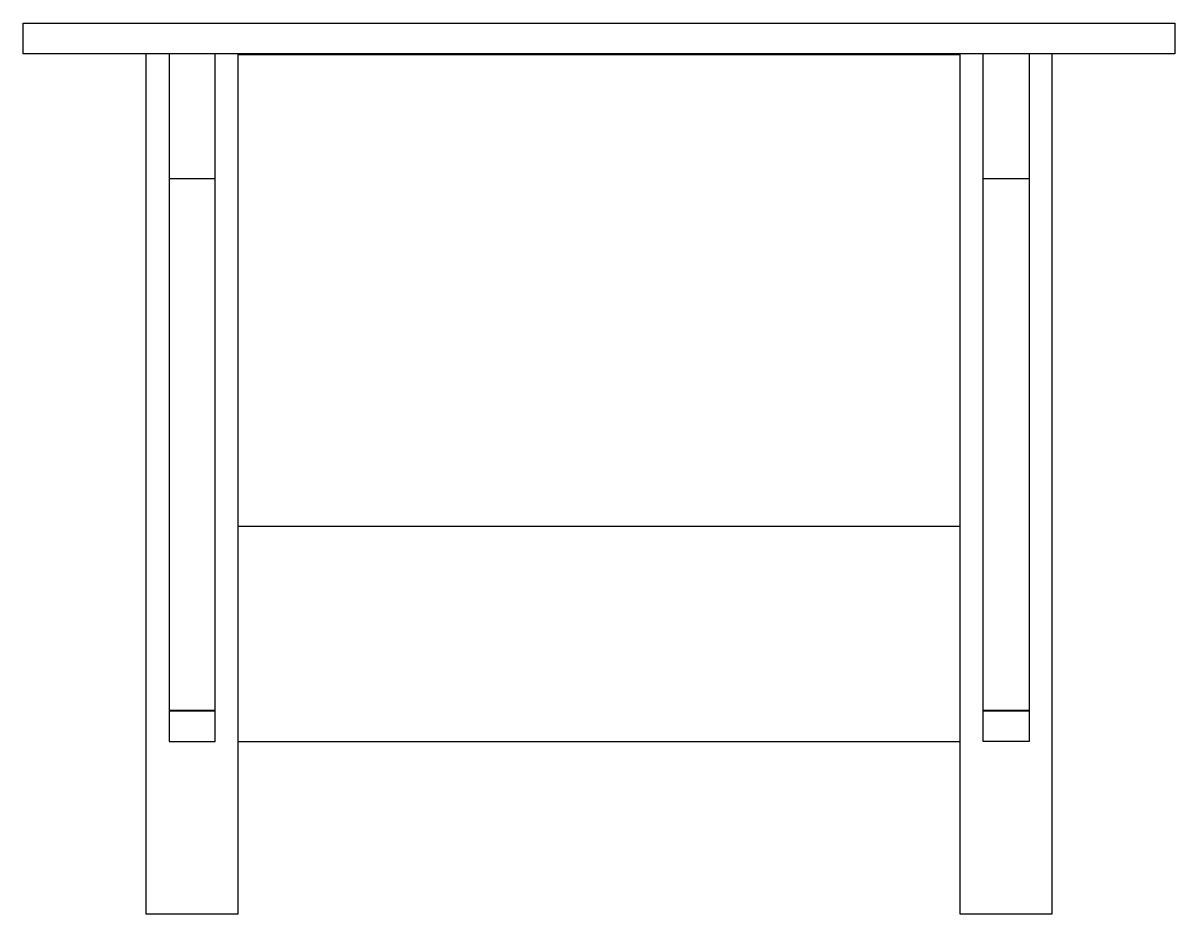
# Model space of a CAD drawing. Extents: x 0 to 0.953, y 0 to 0.737.
import ezdxf

# ---------------------------------------------------------------- set-up
doc = ezdxf.new("R2010")
doc.units = 0
doc.layers.get('0').update_dxf_attribs({"linetype": 'CONTINUOUS'})

msp = doc.modelspace()

# ---------------------------------------------------------------- linework, layer by layer
at = {"color": 7, "linetype": 'CONTINUOUS'}
for p, q in [((0, 0.71123), (0, 0.73661)), ((0, 0.73661), (0.95257, 0.73661)), ((0.95257, 0.73661), (0.95257, 0.71123)), ((0.95257, 0.71123), (0, 0.71123)), ((0.10168, 0.71123), (0.10168, 0)), ((0.12078, 0.71123), (0.12078, 0.14267)), ((0.15886, 0.14267), (0.15886, 0.71123)), ((0.17782, 0), (0.17782, 0.71123)), ((0.17782, 0.71062), (0.77474, 0.71062)), ((0.77474, 0.71123), (0.77474, 0)), ((0.79385, 0.14267), (0.79385, 0.71123)), ((0.83193, 0.71123), (0.83193, 0.14267)), ((0.85104, 0), (0.85104, 0.71123)), ((0.15886, 0.60786), (0.12078, 0.60786)), ((0.83193, 0.60786), (0.79385, 0.60786)), ((0.77474, 0.32043), (0.17782, 0.32043)), ((0.15886, 0.16822), (0.12078, 0.16822)), ((0.12078, 0.16822), (0.12078, 0.16796)), ((0.12078, 0.16796), (0.15886, 0.16796)), ((0.83193, 0.16822), (0.79385, 0.16822)), ((0.79385, 0.16796), (0.83193, 0.16796)), ((0.83193, 0.16796), (0.83193, 0.16822)), ((0.12078, 0.14267), (0.15886, 0.14267)), ((0.17782, 0.14267), (0.77474, 0.14267)), ((0.83193, 0.14267), (0.79385, 0.14267)), ((0.10153, 0), (0.17782, 0)), ((0.77474, 0), (0.85104, 0))]:
    msp.add_line(p, q, dxfattribs=at)
at = {"color": 2, "linetype": 'CONTINUOUS'}
msp.add_line((0.21692, 0.71123), (0.21794, 0.71062), dxfattribs=at)

doc.saveas('drawing.dxf')
